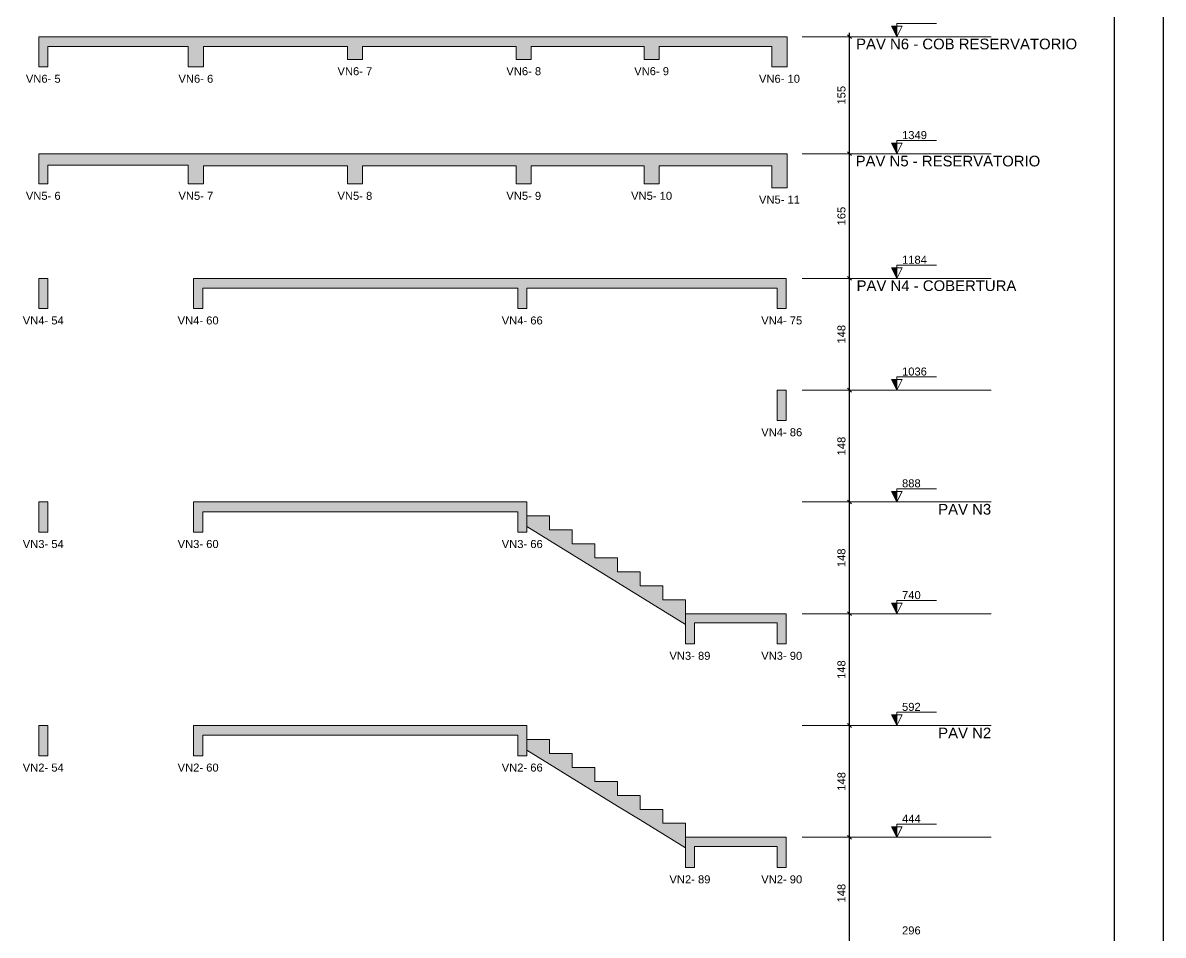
# Model space of a CAD drawing. Header units: millimetres. Extents: x -8 to 605, y -494 to 220.
# Drawn here: x 45.85 to 76.04, y -469.05 to -444.89 of the extents above; entities that cross this region are included whole.
import ezdxf

# ---------------------------------------------------------------- set-up
doc = ezdxf.new("R2010")
doc.units = ezdxf.units.MM
doc.header["$MEASUREMENT"] = 0
doc.linetypes.add('DASHED', pattern=[1.905, 1.27, -0.635])
doc.linetypes.add('NULL', pattern=[0])
for name, color, linetype, lineweight in [('FO-Cotas', 5, 'Continuous', 5), ('FO-Elementos cortados', 159, 'Continuous', 5), ('FO-Hachuras', 153, 'Continuous', 5), ('FO-Indicações', 7, 'Continuous', 5), ('FO-Níveis', 9, 'DASHED', 5), ('FO-Textos das vigas', 7, 'Continuous', 5)]:
    doc.layers.add(name, color=color, linetype=linetype, lineweight=lineweight)
doc.styles.add('Arial', font='arial.ttf')
doc.dimstyles.new('UM_50.000000', dxfattribs={"dimtxt": 0.18, "dimasz": 0.1, "dimexe": 0.1, "dimexo": 0.2, "dimgap": 0, "dimtad": 1, "dimtih": 1, "dimtoh": 1, "dimdec": 1, "dimlfac": 50, "dimzin": 0, "dimdsep": 46, "dimtxsty": 'Standard', "dimcen": 0.09, "dimdle": 0.1, "dimadec": 1, "dimazin": 2, "dimtfac": 1, "dimtdec": 4, "dimtofl": 0, "dimtmove": 0, "dimatfit": 3, "dimfxl": 1, "dimtolj": 1, "dimarcsym": 0})

# ---------------------------------------------------------------- blocks, each defined once
blk = doc.blocks.new('_Oblique')
at = {"color": 0, "linetype": 'ByBlock', "lineweight": -2}
blk.add_line((-0.5, -0.5), (0.5, 0.5), dxfattribs=at)
blk = doc.blocks.new('*D4073')
at = {"layer": 'Defpoints', "color": 0, "linetype": 'Continuous', "transparency": 16777216}
for p in [(67.74, -466.453), (67.74, -466.453), (67.74, -469.413)]:
    blk.add_point(p, dxfattribs=at)
at = {"layer": 'FO-Cotas', "color": 0, "linetype": 'Continuous', "lineweight": -2, "transparency": 16777216}
blk.add_line((67.74, -469.513), (67.74, -466.353), dxfattribs=at)
at = {"layer": 'FO-Cotas', "color": 0, "linetype": 'Continuous', "lineweight": -2, "transparency": 16777216, "xscale": 0.1, "yscale": 0.1, "zscale": 0.1}
for p, rotation in [((67.74, -466.453), 90), ((67.74, -469.413), 270)]:
    blk.add_blockref('_Oblique', p, dxfattribs=dict(at, rotation=rotation))
at = {"layer": 'FO-Cotas', "color": 7, "linetype": 'Continuous', "transparency": 16777216, "insert": (67.528, -467.933), "char_height": 0.2118, "attachment_point": 5, "rotation": 90, "style": 'Arial'}
blk.add_mtext('\\A1;148', dxfattribs=at)
blk = doc.blocks.new('*D4074')
at = {"layer": 'Defpoints', "color": 0, "linetype": 'Continuous', "transparency": 16777216}
for p in [(67.74, -463.493), (67.74, -463.493), (67.74, -466.453)]:
    blk.add_point(p, dxfattribs=at)
at = {"layer": 'FO-Cotas', "color": 0, "linetype": 'Continuous', "lineweight": -2, "transparency": 16777216}
blk.add_line((67.74, -466.553), (67.74, -463.393), dxfattribs=at)
at = {"layer": 'FO-Cotas', "color": 0, "linetype": 'Continuous', "lineweight": -2, "transparency": 16777216, "xscale": 0.1, "yscale": 0.1, "zscale": 0.1}
for p, rotation in [((67.74, -463.493), 90), ((67.74, -466.453), 270)]:
    blk.add_blockref('_Oblique', p, dxfattribs=dict(at, rotation=rotation))
at = {"layer": 'FO-Cotas', "color": 7, "linetype": 'Continuous', "transparency": 16777216, "insert": (67.528, -464.973), "char_height": 0.2118, "attachment_point": 5, "rotation": 90, "style": 'Arial'}
blk.add_mtext('\\A1;148', dxfattribs=at)
blk = doc.blocks.new('*D4075')
at = {"layer": 'Defpoints', "color": 0, "linetype": 'Continuous', "transparency": 16777216}
for p in [(67.74, -460.533), (67.74, -460.533), (67.74, -463.493)]:
    blk.add_point(p, dxfattribs=at)
at = {"layer": 'FO-Cotas', "color": 0, "linetype": 'Continuous', "lineweight": -2, "transparency": 16777216}
blk.add_line((67.74, -463.593), (67.74, -460.433), dxfattribs=at)
at = {"layer": 'FO-Cotas', "color": 0, "linetype": 'Continuous', "lineweight": -2, "transparency": 16777216, "xscale": 0.1, "yscale": 0.1, "zscale": 0.1}
for p, rotation in [((67.74, -460.533), 90), ((67.74, -463.493), 270)]:
    blk.add_blockref('_Oblique', p, dxfattribs=dict(at, rotation=rotation))
at = {"layer": 'FO-Cotas', "color": 7, "linetype": 'Continuous', "transparency": 16777216, "insert": (67.528, -462.013), "char_height": 0.2118, "attachment_point": 5, "rotation": 90, "style": 'Arial'}
blk.add_mtext('\\A1;148', dxfattribs=at)
blk = doc.blocks.new('*D4076')
at = {"layer": 'Defpoints', "color": 0, "linetype": 'Continuous', "transparency": 16777216}
for p in [(67.74, -457.573), (67.74, -457.573), (67.74, -460.533)]:
    blk.add_point(p, dxfattribs=at)
at = {"layer": 'FO-Cotas', "color": 0, "linetype": 'Continuous', "lineweight": -2, "transparency": 16777216}
blk.add_line((67.74, -460.633), (67.74, -457.473), dxfattribs=at)
at = {"layer": 'FO-Cotas', "color": 0, "linetype": 'Continuous', "lineweight": -2, "transparency": 16777216, "xscale": 0.1, "yscale": 0.1, "zscale": 0.1}
for p, rotation in [((67.74, -457.573), 90), ((67.74, -460.533), 270)]:
    blk.add_blockref('_Oblique', p, dxfattribs=dict(at, rotation=rotation))
at = {"layer": 'FO-Cotas', "color": 7, "linetype": 'Continuous', "transparency": 16777216, "insert": (67.528, -459.053), "char_height": 0.2118, "attachment_point": 5, "rotation": 90, "style": 'Arial'}
blk.add_mtext('\\A1;148', dxfattribs=at)
blk = doc.blocks.new('*D4077')
at = {"layer": 'Defpoints', "color": 0, "linetype": 'Continuous', "transparency": 16777216}
for p in [(67.74, -454.613), (67.74, -454.613), (67.74, -457.573)]:
    blk.add_point(p, dxfattribs=at)
at = {"layer": 'FO-Cotas', "color": 0, "linetype": 'Continuous', "lineweight": -2, "transparency": 16777216}
blk.add_line((67.74, -457.673), (67.74, -454.513), dxfattribs=at)
at = {"layer": 'FO-Cotas', "color": 0, "linetype": 'Continuous', "lineweight": -2, "transparency": 16777216, "xscale": 0.1, "yscale": 0.1, "zscale": 0.1}
for p, rotation in [((67.74, -454.613), 90), ((67.74, -457.573), 270)]:
    blk.add_blockref('_Oblique', p, dxfattribs=dict(at, rotation=rotation))
at = {"layer": 'FO-Cotas', "color": 7, "linetype": 'Continuous', "transparency": 16777216, "insert": (67.528, -456.093), "char_height": 0.2118, "attachment_point": 5, "rotation": 90, "style": 'Arial'}
blk.add_mtext('\\A1;148', dxfattribs=at)
blk = doc.blocks.new('*D4078')
at = {"layer": 'Defpoints', "color": 0, "linetype": 'Continuous', "transparency": 16777216}
for p in [(67.74, -451.653), (67.74, -451.653), (67.74, -454.613)]:
    blk.add_point(p, dxfattribs=at)
at = {"layer": 'FO-Cotas', "color": 0, "linetype": 'Continuous', "lineweight": -2, "transparency": 16777216}
blk.add_line((67.74, -454.713), (67.74, -451.553), dxfattribs=at)
at = {"layer": 'FO-Cotas', "color": 0, "linetype": 'Continuous', "lineweight": -2, "transparency": 16777216, "xscale": 0.1, "yscale": 0.1, "zscale": 0.1}
for p, rotation in [((67.74, -451.653), 90), ((67.74, -454.613), 270)]:
    blk.add_blockref('_Oblique', p, dxfattribs=dict(at, rotation=rotation))
at = {"layer": 'FO-Cotas', "color": 7, "linetype": 'Continuous', "transparency": 16777216, "insert": (67.528, -453.133), "char_height": 0.2118, "attachment_point": 5, "rotation": 90, "style": 'Arial'}
blk.add_mtext('\\A1;148', dxfattribs=at)
blk = doc.blocks.new('*D4079')
at = {"layer": 'Defpoints', "color": 0, "linetype": 'Continuous', "transparency": 16777216}
for p in [(67.74, -448.353), (67.74, -448.353), (67.74, -451.653)]:
    blk.add_point(p, dxfattribs=at)
at = {"layer": 'FO-Cotas', "color": 0, "linetype": 'Continuous', "lineweight": -2, "transparency": 16777216}
blk.add_line((67.74, -451.753), (67.74, -448.253), dxfattribs=at)
at = {"layer": 'FO-Cotas', "color": 0, "linetype": 'Continuous', "lineweight": -2, "transparency": 16777216, "xscale": 0.1, "yscale": 0.1, "zscale": 0.1}
for p, rotation in [((67.74, -448.353), 90), ((67.74, -451.653), 270)]:
    blk.add_blockref('_Oblique', p, dxfattribs=dict(at, rotation=rotation))
at = {"layer": 'FO-Cotas', "color": 7, "linetype": 'Continuous', "transparency": 16777216, "insert": (67.528, -450.003), "char_height": 0.2118, "attachment_point": 5, "rotation": 90, "style": 'Arial'}
blk.add_mtext('\\A1;165', dxfattribs=at)
blk = doc.blocks.new('*D4080')
at = {"layer": 'Defpoints', "color": 0, "linetype": 'Continuous', "transparency": 16777216}
for p in [(67.74, -445.253), (67.74, -445.253), (67.74, -448.353)]:
    blk.add_point(p, dxfattribs=at)
at = {"layer": 'FO-Cotas', "color": 0, "linetype": 'Continuous', "lineweight": -2, "transparency": 16777216}
blk.add_line((67.74, -448.453), (67.74, -445.153), dxfattribs=at)
at = {"layer": 'FO-Cotas', "color": 0, "linetype": 'Continuous', "lineweight": -2, "transparency": 16777216, "xscale": 0.1, "yscale": 0.1, "zscale": 0.1}
for p, rotation in [((67.74, -445.253), 90), ((67.74, -448.353), 270)]:
    blk.add_blockref('_Oblique', p, dxfattribs=dict(at, rotation=rotation))
at = {"layer": 'FO-Cotas', "color": 7, "linetype": 'Continuous', "transparency": 16777216, "insert": (67.528, -446.803), "char_height": 0.2118, "attachment_point": 5, "rotation": 90, "style": 'Arial'}
blk.add_mtext('\\A1;155', dxfattribs=at)

msp = doc.modelspace()

# ---------------------------------------------------------------- hatches: boundary and pattern name
at = {"layer": 'FO-Hachuras', "linetype": 'Continuous', "ltscale": 0.2}
for points in [[(46.2761, -446.0527), (46.5161, -446.0527), (46.5161, -445.2527), (46.2761, -445.2527), (46.2761, -446.0527)], [(46.3961, -445.5127), (50.4361, -445.5127), (50.4361, -445.2527), (46.3961, -445.2527), (46.3961, -445.5127)], [(50.2361, -446.0527), (50.6361, -446.0527), (50.6361, -445.2527), (50.2361, -445.2527), (50.2361, -446.0527)], [(50.4361, -445.5127), (54.6461, -445.5127), (54.6461, -445.2527), (50.4361, -445.2527), (50.4361, -445.5127)], [(54.4461, -445.8527), (54.8461, -445.8527), (54.8461, -445.2527), (54.4461, -445.2527), (54.4461, -445.8527)], [(54.6461, -445.5127), (59.1161, -445.5127), (59.1161, -445.2527), (54.6461, -445.2527), (54.6461, -445.5127)], [(58.9161, -445.8527), (59.3161, -445.8527), (59.3161, -445.2527), (58.9161, -445.2527), (58.9161, -445.8527)], [(59.1161, -445.5127), (62.5011, -445.5127), (62.5011, -445.2527), (59.1161, -445.2527), (59.1161, -445.5127)], [(62.3011, -445.8527), (62.7011, -445.8527), (62.7011, -445.2527), (62.3011, -445.2527), (62.3011, -445.8527)], [(62.5011, -445.5127), (65.8861, -445.5127), (65.8861, -445.2527), (62.5011, -445.2527), (62.5011, -445.5127)], [(65.6861, -446.0527), (66.0861, -446.0527), (66.0861, -445.2527), (65.6861, -445.2527), (65.6861, -446.0527)], [(46.2761, -449.1527), (46.5161, -449.1527), (46.5161, -448.3527), (46.2761, -448.3527), (46.2761, -449.1527)], [(46.3961, -448.6527), (50.4361, -448.6527), (50.4361, -448.3527), (46.3961, -448.3527), (46.3961, -448.6527)], [(50.2361, -449.1527), (50.6361, -449.1527), (50.6361, -448.3527), (50.2361, -448.3527), (50.2361, -449.1527)], [(50.4361, -448.6727), (54.6461, -448.6727), (54.6461, -448.3527), (50.4361, -448.3527), (50.4361, -448.6727)], [(54.4461, -449.1527), (54.8461, -449.1527), (54.8461, -448.3527), (54.4461, -448.3527), (54.4461, -449.1527)], [(54.6461, -448.6727), (59.1161, -448.6727), (59.1161, -448.3527), (54.6461, -448.3527), (54.6461, -448.6727)], [(58.9161, -449.1527), (59.3161, -449.1527), (59.3161, -448.3527), (58.9161, -448.3527), (58.9161, -449.1527)], [(59.1161, -448.6727), (62.5011, -448.6727), (62.5011, -448.3527), (59.1161, -448.3527), (59.1161, -448.6727)], [(62.3011, -449.1527), (62.7011, -449.1527), (62.7011, -448.3527), (62.3011, -448.3527), (62.3011, -449.1527)], [(62.5011, -448.6727), (65.8861, -448.6727), (65.8861, -448.3527), (62.5011, -448.3527), (62.5011, -448.6727)], [(65.6861, -449.2527), (66.0861, -449.2527), (66.0861, -448.3527), (65.6861, -448.3527), (65.6861, -449.2527)], [(46.2761, -452.4527), (46.5161, -452.4527), (46.5161, -451.6527), (46.2761, -451.6527), (46.2761, -452.4527)], [(50.3761, -452.4527), (50.6161, -452.4527), (50.6161, -451.6527), (50.3761, -451.6527), (50.3761, -452.4527)], [(50.4961, -451.9127), (59.0761, -451.9127), (59.0761, -451.6527), (50.4961, -451.6527), (50.4961, -451.9127)], [(58.9561, -452.4527), (59.1961, -452.4527), (59.1961, -451.6527), (58.9561, -451.6527), (58.9561, -452.4527)], [(59.0761, -451.9127), (65.9461, -451.9127), (65.9461, -451.6527), (59.0761, -451.6527), (59.0761, -451.9127)], [(65.8261, -452.4527), (66.0661, -452.4527), (66.0661, -451.6527), (65.8261, -451.6527), (65.8261, -452.4527)], [(65.8261, -455.4127), (66.0661, -455.4127), (66.0661, -454.6127), (65.8261, -454.6127), (65.8261, -455.4127)], [(46.2761, -458.3727), (46.5161, -458.3727), (46.5161, -457.5727), (46.2761, -457.5727), (46.2761, -458.3727)], [(50.3761, -458.3727), (50.6161, -458.3727), (50.6161, -457.5727), (50.3761, -457.5727), (50.3761, -458.3727)], [(50.4961, -457.8327), (59.0761, -457.8327), (59.0761, -457.5727), (50.4961, -457.5727), (50.4961, -457.8327)], [(58.9561, -458.3727), (59.1961, -458.3727), (59.1961, -457.5727), (58.9561, -457.5727), (58.9561, -458.3727)], [(59.1961, -458.2247), (59.7961, -458.5947), (59.7961, -457.9427), (59.1961, -457.9427), (59.1961, -458.2247)], [(59.7961, -458.5947), (60.3961, -458.9647), (60.3961, -458.3127), (59.7961, -458.3127), (59.7961, -458.5947)], [(60.3961, -458.9647), (60.9961, -459.3347), (60.9961, -458.6827), (60.3961, -458.6827), (60.3961, -458.9647)], [(60.9961, -459.3347), (61.5961, -459.7047), (61.5961, -459.0527), (60.9961, -459.0527), (60.9961, -459.3347)], [(61.5961, -459.7047), (62.1961, -460.0747), (62.1961, -459.4227), (61.5961, -459.4227), (61.5961, -459.7047)], [(62.1961, -460.0747), (62.7961, -460.4447), (62.7961, -459.7927), (62.1961, -459.7927), (62.1961, -460.0747)], [(62.7961, -460.4447), (63.3961, -460.8147), (63.3961, -460.1627), (62.7961, -460.1627), (62.7961, -460.4447)], [(63.3961, -461.3327), (63.6361, -461.3327), (63.6361, -460.5327), (63.3961, -460.5327), (63.3961, -461.3327)], [(63.5161, -460.7727), (65.9461, -460.7727), (65.9461, -460.5327), (63.5161, -460.5327), (63.5161, -460.7727)], [(65.8261, -461.3327), (66.0661, -461.3327), (66.0661, -460.5327), (65.8261, -460.5327), (65.8261, -461.3327)], [(46.2761, -464.2927), (46.5161, -464.2927), (46.5161, -463.4927), (46.2761, -463.4927), (46.2761, -464.2927)], [(50.3761, -464.2927), (50.6161, -464.2927), (50.6161, -463.4927), (50.3761, -463.4927), (50.3761, -464.2927)], [(50.4961, -463.7527), (59.0761, -463.7527), (59.0761, -463.4927), (50.4961, -463.4927), (50.4961, -463.7527)], [(58.9561, -464.2927), (59.1961, -464.2927), (59.1961, -463.4927), (58.9561, -463.4927), (58.9561, -464.2927)], [(59.1961, -464.1447), (59.7961, -464.5147), (59.7961, -463.8627), (59.1961, -463.8627), (59.1961, -464.1447)], [(59.7961, -464.5147), (60.3961, -464.8847), (60.3961, -464.2327), (59.7961, -464.2327), (59.7961, -464.5147)], [(60.3961, -464.8847), (60.9961, -465.2547), (60.9961, -464.6027), (60.3961, -464.6027), (60.3961, -464.8847)], [(60.9961, -465.2547), (61.5961, -465.6247), (61.5961, -464.9727), (60.9961, -464.9727), (60.9961, -465.2547)], [(61.5961, -465.6247), (62.1961, -465.9947), (62.1961, -465.3427), (61.5961, -465.3427), (61.5961, -465.6247)], [(62.1961, -465.9947), (62.7961, -466.3647), (62.7961, -465.7127), (62.1961, -465.7127), (62.1961, -465.9947)], [(62.7961, -466.3647), (63.3961, -466.7347), (63.3961, -466.0827), (62.7961, -466.0827), (62.7961, -466.3647)], [(63.3961, -467.2527), (63.6361, -467.2527), (63.6361, -466.4527), (63.3961, -466.4527), (63.3961, -467.2527)], [(63.5161, -466.6927), (65.9461, -466.6927), (65.9461, -466.4527), (63.5161, -466.4527), (63.5161, -466.6927)], [(65.8261, -467.2527), (66.0661, -467.2527), (66.0661, -466.4527), (65.8261, -466.4527), (65.8261, -467.2527)]]:
    msp.add_hatch(color=153, dxfattribs=at).paths.add_polyline_path(points)
at = {"layer": 'FO-Indicações', "linetype": 'Continuous', "ltscale": 0.2}
for points in [[(68.9902, -445.2527), (68.9902, -444.9727), (68.8502, -444.9727), (68.9902, -445.2527)], [(68.9902, -448.3527), (68.9902, -448.0727), (68.8502, -448.0727), (68.9902, -448.3527)], [(68.9902, -451.6527), (68.9902, -451.3727), (68.8502, -451.3727), (68.9902, -451.6527)], [(68.9902, -454.6127), (68.9902, -454.3327), (68.8502, -454.3327), (68.9902, -454.6127)], [(68.9902, -457.5727), (68.9902, -457.2927), (68.8502, -457.2927), (68.9902, -457.5727)], [(68.9902, -460.5327), (68.9902, -460.2527), (68.8502, -460.2527), (68.9902, -460.5327)], [(68.9902, -463.4927), (68.9902, -463.2127), (68.8502, -463.2127), (68.9902, -463.4927)], [(68.9902, -466.4527), (68.9902, -466.1727), (68.8502, -466.1727), (68.9902, -466.4527)]]:
    msp.add_hatch(color=7, dxfattribs=at).paths.add_polyline_path(points)

# ---------------------------------------------------------------- linework, layer by layer
at = {"color": 7}
for p, q in [((76.0444, -375.1755), (76.0444, -494.0755)), ((74.7444, -377.4755), (74.7444, -491.7755))]:
    msp.add_line(p, q, dxfattribs=at)
at = {"layer": 'FO-Elementos cortados'}
for p, q in [((46.2761, -445.2527), (46.2761, -446.0527)), ((46.3961, -445.2527), (46.2761, -445.2527)), ((46.5161, -445.2527), (46.3961, -445.2527)), ((50.2361, -445.2527), (46.5161, -445.2527)), ((50.4361, -445.2527), (50.2361, -445.2527)), ((50.6361, -445.2527), (50.4361, -445.2527)), ((54.4461, -445.2527), (50.6361, -445.2527)), ((54.6461, -445.2527), (54.4461, -445.2527)), ((54.8461, -445.2527), (54.6461, -445.2527)), ((58.9161, -445.2527), (54.8461, -445.2527)), ((59.1161, -445.2527), (58.9161, -445.2527)), ((59.3161, -445.2527), (59.1161, -445.2527)), ((62.3011, -445.2527), (59.3161, -445.2527)), ((62.5011, -445.2527), (62.3011, -445.2527)), ((62.7011, -445.2527), (62.5011, -445.2527)), ((65.6861, -445.2527), (62.7011, -445.2527)), ((65.8861, -445.2527), (65.6861, -445.2527)), ((66.0861, -445.2527), (65.8861, -445.2527)), ((66.0861, -446.0527), (66.0861, -445.2527)), ((46.5161, -446.0527), (46.5161, -445.5127)), ((46.5161, -445.5127), (50.2361, -445.5127)), ((50.2361, -445.5127), (50.2361, -446.0527)), ((50.6361, -446.0527), (50.6361, -445.5127)), ((50.6361, -445.5127), (54.4461, -445.5127)), ((54.4461, -445.5127), (54.4461, -445.8527)), ((54.8461, -445.8527), (54.8461, -445.5127)), ((54.8461, -445.5127), (58.9161, -445.5127)), ((58.9161, -445.5127), (58.9161, -445.8527)), ((59.3161, -445.8527), (59.3161, -445.5127)), ((59.3161, -445.5127), (62.3011, -445.5127)), ((62.3011, -445.5127), (62.3011, -445.8527)), ((62.7011, -445.8527), (62.7011, -445.5127)), ((62.7011, -445.5127), (65.6861, -445.5127)), ((65.6861, -445.5127), (65.6861, -446.0527)), ((54.4461, -445.8527), (54.8461, -445.8527)), ((58.9161, -445.8527), (59.3161, -445.8527)), ((62.3011, -445.8527), (62.7011, -445.8527)), ((46.2761, -446.0527), (46.5161, -446.0527)), ((50.2361, -446.0527), (50.6361, -446.0527)), ((65.6861, -446.0527), (66.0861, -446.0527)), ((46.2761, -448.3527), (46.2761, -449.1527)), ((46.3961, -448.3527), (46.2761, -448.3527)), ((46.5161, -448.3527), (46.3961, -448.3527)), ((50.2361, -448.3527), (46.5161, -448.3527)), ((50.4361, -448.3527), (50.2361, -448.3527)), ((50.6361, -448.3527), (50.4361, -448.3527)), ((54.4461, -448.3527), (50.6361, -448.3527)), ((54.6461, -448.3527), (54.4461, -448.3527)), ((54.8461, -448.3527), (54.6461, -448.3527)), ((58.9161, -448.3527), (54.8461, -448.3527)), ((59.1161, -448.3527), (58.9161, -448.3527)), ((59.3161, -448.3527), (59.1161, -448.3527)), ((62.3011, -448.3527), (59.3161, -448.3527)), ((62.5011, -448.3527), (62.3011, -448.3527)), ((62.7011, -448.3527), (62.5011, -448.3527)), ((65.6861, -448.3527), (62.7011, -448.3527)), ((65.8861, -448.3527), (65.6861, -448.3527)), ((66.0861, -448.3527), (65.8861, -448.3527)), ((66.0861, -449.2527), (66.0861, -448.3527)), ((46.5161, -449.1527), (46.5161, -448.6527)), ((46.5161, -448.6527), (50.2361, -448.6527)), ((50.2361, -448.6527), (50.2361, -449.1527)), ((50.6361, -449.1527), (50.6361, -448.6727)), ((50.6361, -448.6727), (54.4461, -448.6727)), ((54.4461, -448.6727), (54.4461, -449.1527)), ((54.8461, -449.1527), (54.8461, -448.6727)), ((54.8461, -448.6727), (58.9161, -448.6727)), ((58.9161, -448.6727), (58.9161, -449.1527)), ((59.3161, -449.1527), (59.3161, -448.6727)), ((59.3161, -448.6727), (62.3011, -448.6727)), ((62.3011, -448.6727), (62.3011, -449.1527)), ((62.7011, -449.1527), (62.7011, -448.6727)), ((62.7011, -448.6727), (65.6861, -448.6727)), ((65.6861, -448.6727), (65.6861, -449.2527)), ((46.2761, -449.1527), (46.5161, -449.1527)), ((50.2361, -449.1527), (50.6361, -449.1527)), ((54.4461, -449.1527), (54.8461, -449.1527)), ((58.9161, -449.1527), (59.3161, -449.1527)), ((62.3011, -449.1527), (62.7011, -449.1527)), ((65.6861, -449.2527), (66.0861, -449.2527)), ((46.5161, -451.6527), (46.2761, -451.6527)), ((46.2761, -451.6527), (46.2761, -452.4527)), ((46.5161, -452.4527), (46.5161, -451.6527)), ((50.3761, -451.6527), (50.3761, -452.4527)), ((50.4961, -451.6527), (50.3761, -451.6527)), ((50.6161, -451.6527), (50.4961, -451.6527)), ((58.9561, -451.6527), (50.6161, -451.6527)), ((50.6161, -452.4527), (50.6161, -451.9127)), ((50.6161, -451.9127), (58.9561, -451.9127)), ((59.0761, -451.6527), (58.9561, -451.6527)), ((58.9561, -451.9127), (58.9561, -452.4527)), ((59.1961, -451.6527), (59.0761, -451.6527)), ((65.8261, -451.6527), (59.1961, -451.6527)), ((59.1961, -452.4527), (59.1961, -451.9127)), ((59.1961, -451.9127), (65.8261, -451.9127)), ((65.9461, -451.6527), (65.8261, -451.6527)), ((65.8261, -451.9127), (65.8261, -452.4527)), ((66.0661, -451.6527), (65.9461, -451.6527)), ((66.0661, -452.4527), (66.0661, -451.6527)), ((46.2761, -452.4527), (46.5161, -452.4527)), ((50.3761, -452.4527), (50.6161, -452.4527)), ((58.9561, -452.4527), (59.1961, -452.4527)), ((65.8261, -452.4527), (66.0661, -452.4527)), ((66.0661, -454.6127), (65.8261, -454.6127)), ((65.8261, -454.6127), (65.8261, -455.4127)), ((66.0661, -455.4127), (66.0661, -454.6127)), ((65.8261, -455.4127), (66.0661, -455.4127)), ((46.5161, -457.5727), (46.2761, -457.5727)), ((46.2761, -457.5727), (46.2761, -458.3727)), ((46.5161, -458.3727), (46.5161, -457.5727)), ((50.3761, -457.5727), (50.3761, -458.3727)), ((50.4961, -457.5727), (50.3761, -457.5727)), ((50.6161, -457.5727), (50.4961, -457.5727)), ((58.9561, -457.5727), (50.6161, -457.5727)), ((59.0761, -457.5727), (58.9561, -457.5727)), ((59.1961, -457.5727), (59.0761, -457.5727)), ((59.1961, -457.9427), (59.1961, -457.5727)), ((50.6161, -458.3727), (50.6161, -457.8327)), ((50.6161, -457.8327), (58.9561, -457.8327)), ((58.9561, -457.8327), (58.9561, -458.3727)), ((59.7961, -457.9427), (59.1961, -457.9427)), ((59.1961, -457.9427), (59.1961, -458.2247)), ((59.7961, -458.3127), (59.7961, -457.9427)), ((59.1961, -458.3727), (59.1961, -458.2247)), ((59.1961, -458.2247), (59.7961, -458.5947)), ((46.2761, -458.3727), (46.5161, -458.3727)), ((50.3761, -458.3727), (50.6161, -458.3727)), ((58.9561, -458.3727), (59.1961, -458.3727)), ((60.3961, -458.3127), (59.7961, -458.3127)), ((60.3961, -458.6827), (60.3961, -458.3127)), ((59.7961, -458.5947), (60.3961, -458.9647)), ((60.9961, -458.6827), (60.3961, -458.6827)), ((60.9961, -459.0527), (60.9961, -458.6827)), ((60.3961, -458.9647), (60.9961, -459.3347)), ((61.5961, -459.0527), (60.9961, -459.0527)), ((61.5961, -459.4227), (61.5961, -459.0527)), ((60.9961, -459.3347), (61.5961, -459.7047)), ((62.1961, -459.4227), (61.5961, -459.4227)), ((62.1961, -459.7927), (62.1961, -459.4227)), ((61.5961, -459.7047), (62.1961, -460.0747)), ((62.7961, -459.7927), (62.1961, -459.7927)), ((62.7961, -460.1627), (62.7961, -459.7927)), ((62.1961, -460.0747), (62.7961, -460.4447)), ((63.3961, -460.1627), (62.7961, -460.1627)), ((63.3961, -460.5327), (63.3961, -460.1627)), ((62.7961, -460.4447), (63.3961, -460.8147)), ((63.5161, -460.5327), (63.3961, -460.5327)), ((63.3961, -460.8147), (63.3961, -460.5327)), ((63.6361, -460.5327), (63.5161, -460.5327)), ((65.8261, -460.5327), (63.6361, -460.5327)), ((65.9461, -460.5327), (65.8261, -460.5327)), ((66.0661, -460.5327), (65.9461, -460.5327)), ((66.0661, -461.3327), (66.0661, -460.5327)), ((63.3961, -460.8147), (63.3961, -461.3327)), ((63.6361, -461.3327), (63.6361, -460.7727)), ((63.6361, -460.7727), (65.8261, -460.7727)), ((65.8261, -460.7727), (65.8261, -461.3327)), ((63.3961, -461.3327), (63.6361, -461.3327)), ((65.8261, -461.3327), (66.0661, -461.3327)), ((46.5161, -463.4927), (46.2761, -463.4927)), ((46.2761, -463.4927), (46.2761, -464.2927)), ((46.5161, -464.2927), (46.5161, -463.4927)), ((50.3761, -463.4927), (50.3761, -464.2927)), ((50.4961, -463.4927), (50.3761, -463.4927)), ((50.6161, -463.4927), (50.4961, -463.4927)), ((58.9561, -463.4927), (50.6161, -463.4927)), ((59.0761, -463.4927), (58.9561, -463.4927)), ((59.1961, -463.4927), (59.0761, -463.4927)), ((59.1961, -463.8627), (59.1961, -463.4927)), ((50.6161, -464.2927), (50.6161, -463.7527)), ((50.6161, -463.7527), (58.9561, -463.7527)), ((58.9561, -463.7527), (58.9561, -464.2927)), ((59.7961, -463.8627), (59.1961, -463.8627)), ((59.1961, -463.8627), (59.1961, -464.1447)), ((59.7961, -464.2327), (59.7961, -463.8627)), ((46.2761, -464.2927), (46.5161, -464.2927)), ((50.3761, -464.2927), (50.6161, -464.2927)), ((58.9561, -464.2927), (59.1961, -464.2927)), ((59.1961, -464.2927), (59.1961, -464.1447)), ((59.1961, -464.1447), (59.7961, -464.5147)), ((60.3961, -464.2327), (59.7961, -464.2327)), ((60.3961, -464.6027), (60.3961, -464.2327)), ((59.7961, -464.5147), (60.3961, -464.8847)), ((60.9961, -464.6027), (60.3961, -464.6027)), ((60.9961, -464.9727), (60.9961, -464.6027)), ((60.3961, -464.8847), (60.9961, -465.2547)), ((61.5961, -464.9727), (60.9961, -464.9727)), ((61.5961, -465.3427), (61.5961, -464.9727)), ((60.9961, -465.2547), (61.5961, -465.6247)), ((62.1961, -465.3427), (61.5961, -465.3427)), ((62.1961, -465.7127), (62.1961, -465.3427)), ((61.5961, -465.6247), (62.1961, -465.9947)), ((62.7961, -465.7127), (62.1961, -465.7127)), ((62.7961, -466.0827), (62.7961, -465.7127)), ((62.1961, -465.9947), (62.7961, -466.3647)), ((63.3961, -466.0827), (62.7961, -466.0827)), ((63.3961, -466.4527), (63.3961, -466.0827)), ((62.7961, -466.3647), (63.3961, -466.7347)), ((63.5161, -466.4527), (63.3961, -466.4527)), ((63.3961, -466.7347), (63.3961, -466.4527)), ((63.3961, -466.7347), (63.3961, -467.2527)), ((63.6361, -466.4527), (63.5161, -466.4527)), ((65.8261, -466.4527), (63.6361, -466.4527)), ((63.6361, -467.2527), (63.6361, -466.6927)), ((63.6361, -466.6927), (65.8261, -466.6927)), ((65.9461, -466.4527), (65.8261, -466.4527)), ((65.8261, -466.6927), (65.8261, -467.2527)), ((66.0661, -466.4527), (65.9461, -466.4527)), ((66.0661, -467.2527), (66.0661, -466.4527)), ((63.3961, -467.2527), (63.6361, -467.2527)), ((65.8261, -467.2527), (66.0661, -467.2527))]:
    msp.add_line(p, q, dxfattribs=at)
at = {"layer": 'FO-Indicações'}
for points in [[(68.9902, -445.2527), (69.1302, -444.9727), (68.8502, -444.9727), (68.9902, -445.2527), (68.9902, -444.9027), (70.0402, -444.9027)], [(68.9902, -448.3527), (69.1302, -448.0727), (68.8502, -448.0727), (68.9902, -448.3527), (68.9902, -448.0027), (70.0402, -448.0027)], [(68.9902, -451.6527), (69.1302, -451.3727), (68.8502, -451.3727), (68.9902, -451.6527), (68.9902, -451.3027), (70.0402, -451.3027)], [(68.9902, -454.6127), (69.1302, -454.3327), (68.8502, -454.3327), (68.9902, -454.6127), (68.9902, -454.2627), (70.0402, -454.2627)], [(68.9902, -457.5727), (69.1302, -457.2927), (68.8502, -457.2927), (68.9902, -457.5727), (68.9902, -457.2227), (70.0402, -457.2227)], [(68.9902, -460.5327), (69.1302, -460.2527), (68.8502, -460.2527), (68.9902, -460.5327), (68.9902, -460.1827), (70.0402, -460.1827)], [(68.9902, -463.4927), (69.1302, -463.2127), (68.8502, -463.2127), (68.9902, -463.4927), (68.9902, -463.1427), (70.0402, -463.1427)], [(68.9902, -466.4527), (69.1302, -466.1727), (68.8502, -466.1727), (68.9902, -466.4527), (68.9902, -466.1027), (70.0402, -466.1027)]]:
    msp.add_lwpolyline(points, dxfattribs=at)
at = {"layer": 'FO-Níveis', "linetype": 'Continuous', "ltscale": 0.2}
for p, q in [((66.4902, -445.2527), (71.4902, -445.2527)), ((66.4902, -448.3527), (71.4902, -448.3527)), ((66.4902, -451.6527), (71.4902, -451.6527)), ((66.4902, -454.6127), (71.4902, -454.6127)), ((66.4902, -457.5727), (71.4902, -457.5727)), ((66.4902, -460.5327), (71.4902, -460.5327)), ((66.4902, -463.4927), (71.4902, -463.4927)), ((66.4902, -466.4527), (71.4902, -466.4527))]:
    msp.add_line(p, q, dxfattribs=at)

# ---------------------------------------------------------------- texts
at = {"layer": 'FO-Indicações', "linetype": 'NULL', "ltscale": 0.2, "line_spacing_factor": 0.798, "style": 'Arial'}
for s, insert, char_height, width, attachment_point in [('PAV N6 - COB RESERVATORIO', (73.7665, -445.5915), 0.2824, 11.708838, 9), ('1349', (69.1307, -447.9678), 0.2118, 1.316001, 7), ('PAV N5 - RESERVATORIO', (72.7905, -448.6915), 0.2824, 9.779391, 9), ('1184', (69.1307, -451.2678), 0.2118, 1.316001, 7), ('PAV N4 - COBERTURA', (72.157, -451.9915), 0.2824, 8.46339, 9), ('1036', (69.1307, -454.2278), 0.2118, 1.316001, 7), ('888', (69.1307, -457.1878), 0.2118, 0.987001, 7), ('PAV N3', (71.4907, -457.9115), 0.2824, 2.807211, 9), ('740', (69.1307, -460.1478), 0.2118, 0.987001, 7), ('592', (69.1307, -463.1078), 0.2118, 0.987001, 7), ('PAV N2', (71.4907, -463.8315), 0.2824, 2.807211, 9), ('444', (69.1307, -466.0678), 0.2118, 0.987001, 7), ('296', (69.1307, -469.0278), 0.2118, 0.987001, 7)]:
    msp.add_mtext(s, dxfattribs=dict(at, insert=insert, char_height=char_height, width=width, attachment_point=attachment_point))
at = {"layer": 'FO-Textos das vigas', "linetype": 'NULL', "ltscale": 0.2, "char_height": 0.2118, "attachment_point": 8, "line_spacing_factor": 0.798, "style": 'Arial'}
for s, insert, width in [('VN6- 7', (54.6457, -446.2758), 1.841627), ('VN6- 8', (59.1157, -446.2758), 1.841627), ('VN6- 9', (62.5007, -446.2758), 1.841627), ('VN6- 5', (46.3957, -446.4758), 1.841627), ('VN6- 6', (50.4357, -446.4758), 1.841627), ('VN6- 10', (65.8857, -446.4758), 2.170627), ('VN5- 6', (46.3957, -449.5758), 1.841627), ('VN5- 7', (50.4357, -449.5758), 1.841627), ('VN5- 8', (54.6457, -449.5758), 1.841627), ('VN5- 9', (59.1157, -449.5758), 1.841627), ('VN5- 10', (62.5007, -449.5758), 2.170627), ('VN5- 11', (65.8857, -449.6758), 2.170627), ('VN4- 54', (46.3957, -452.8758), 2.170627), ('VN4- 60', (50.4957, -452.8758), 2.170627), ('VN4- 66', (59.0757, -452.8758), 2.170627), ('VN4- 75', (65.9457, -452.8758), 2.170627), ('VN4- 86', (65.9457, -455.8358), 2.170627), ('VN3- 54', (46.3957, -458.7958), 2.170627), ('VN3- 60', (50.4957, -458.7958), 2.170627), ('VN3- 66', (59.0757, -458.7958), 2.170627), ('VN3- 89', (63.5157, -461.7558), 2.170627), ('VN3- 90', (65.9457, -461.7558), 2.170627), ('VN2- 54', (46.3957, -464.7158), 2.170627), ('VN2- 60', (50.4957, -464.7158), 2.170627), ('VN2- 66', (59.0757, -464.7158), 2.170627), ('VN2- 89', (63.5157, -467.6758), 2.170627), ('VN2- 90', (65.9457, -467.6758), 2.170627)]:
    msp.add_mtext(s, dxfattribs=dict(at, insert=insert, width=width))

# ---------------------------------------------------------------- dimensions: what is measured, and where the dimension line sits
at = {"layer": 'FO-Cotas', "linetype": 'Continuous'}
for base, p1, p2, picture, middle in [((67.7402, -445.2527), (67.7402, -448.3527), (67.7402, -445.2527), '*D4080', (67.5284, -446.8027)), ((67.7402, -448.3527), (67.7402, -451.6527), (67.7402, -448.3527), '*D4079', (67.5284, -450.0027)), ((67.7402, -451.6527), (67.7402, -454.6127), (67.7402, -451.6527), '*D4078', (67.5284, -453.1327)), ((67.7402, -454.6127), (67.7402, -457.5727), (67.7402, -454.6127), '*D4077', (67.5284, -456.0927)), ((67.7402, -457.5727), (67.7402, -460.5327), (67.7402, -457.5727), '*D4076', (67.5284, -459.0527)), ((67.7402, -460.5327), (67.7402, -463.4927), (67.7402, -460.5327), '*D4075', (67.5284, -462.0127)), ((67.7402, -463.4927), (67.7402, -466.4527), (67.7402, -463.4927), '*D4074', (67.5284, -464.9727)), ((67.7402, -466.4527), (67.7402, -469.4127), (67.7402, -466.4527), '*D4073', (67.5284, -467.9327))]:
    dim = msp.add_linear_dim(base=base, p1=p1, p2=p2, angle=90, dimstyle='UM_50.000000', override={"dimtxt": 0.2118, "dimasz": 0.1, "dimexe": 0.1, "dimexo": 0.2, "dimtad": 1, "dimtih": 0, "dimtoh": 0, "dimdec": 1, "dimlfac": 50, "dimzin": 8, "dimtxsty": 'Arial', "dimblk": 'Oblique', "dimblk1": 'Oblique', "dimblk2": 'Oblique', "dimsah": 1, "dimdle": 0.1, "dimse1": 1, "dimse2": 1, "dimclrt": 7, "dimadec": 1, "dimazin": 3, "dimtmove": 2, "dimldrblk": 'Oblique'}, dxfattribs=at)
    dim.commit()
    dim.dimension.update_dxf_attribs({"geometry": picture, "text_midpoint": middle, "dimtype": 160, "text_rotation": 90})

doc.saveas('drawing.dxf')
